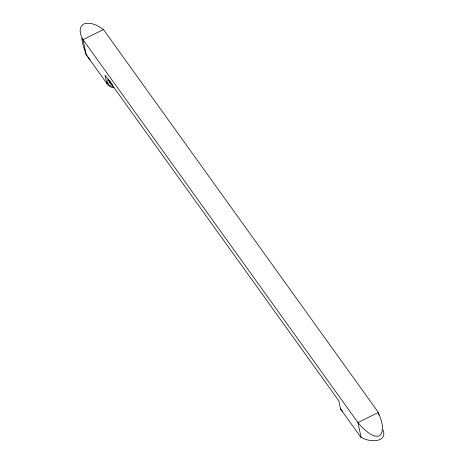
<?xml version="1.0" encoding="UTF-8"?>
<svg xmlns="http://www.w3.org/2000/svg" width="464" height="464" viewBox="0 0 464 464"><rect width="100%" height="100%" fill="white"/><g stroke="black" fill="none" stroke-linecap="round" stroke-linejoin="round"><path stroke-width="0.7" d="M360.812 436.885C366.804 442.076 388.287 443.775 383.003 429.861M103.426 29.51C98.084 25.711 91.379 21.941 84.622 23.687A4.338 2.506 -17.9 0 0 82.882 24.551C79.518 26.9 79.738 31.662 80.962 35.119A66.729 38.576 -17.9 0 0 82 37.694L83.027 39.672L357.953 422.6L360.302 425.32A66.729 60.221 -0.4 0 0 363.451 428.574C367.563 432.187 372.453 436.914 378.386 436.143A4.338 3.915 -0.4 0 0 380.126 435.278C385.282 428.637 380.799 419.375 378.351 412.438L103.426 29.51L83.027 39.672L86.188 54.677L90.242 60.024M107.863 82.836L106.79 83.369L86.188 54.677L83.213 45.779L81.687 38.268M114.074 87.626C111.093 87.713 108.193 85.997 106.79 83.369L105.073 75.209L338.795 400.745L340.512 408.906L342.844 411.591M340.512 408.906L361.114 437.604L357.953 422.6L378.351 412.438L378.926 415.17M113.32 86.24A10.428 6.322 -35.7 0 1 107.909 83.062L107.816 82.609A10.428 6.322 -35.7 0 1 108.39 78.967M112.653 84.767A8.19 4.965 -35.7 0 1 112.265 84.668M111.894 84.541A8.19 4.965 -35.7 0 1 109.811 81.461M111.58 84.094A8.19 4.965 -35.7 0 1 109.492 81.014M111.111 83.01A7.383 4.478 -35.7 0 1 110.937 82.749M110.676 82.174A7.383 4.478 -35.7 0 1 110.594 81.855M110.101 82.18A7.818 4.739 -35.7 0 1 109.858 81.954M109.643 81.699A7.818 4.739 -35.7 0 1 109.034 80.133M111.499 83.949A7.818 4.739 -35.7 0 1 110.136 81.333"/></g></svg>
